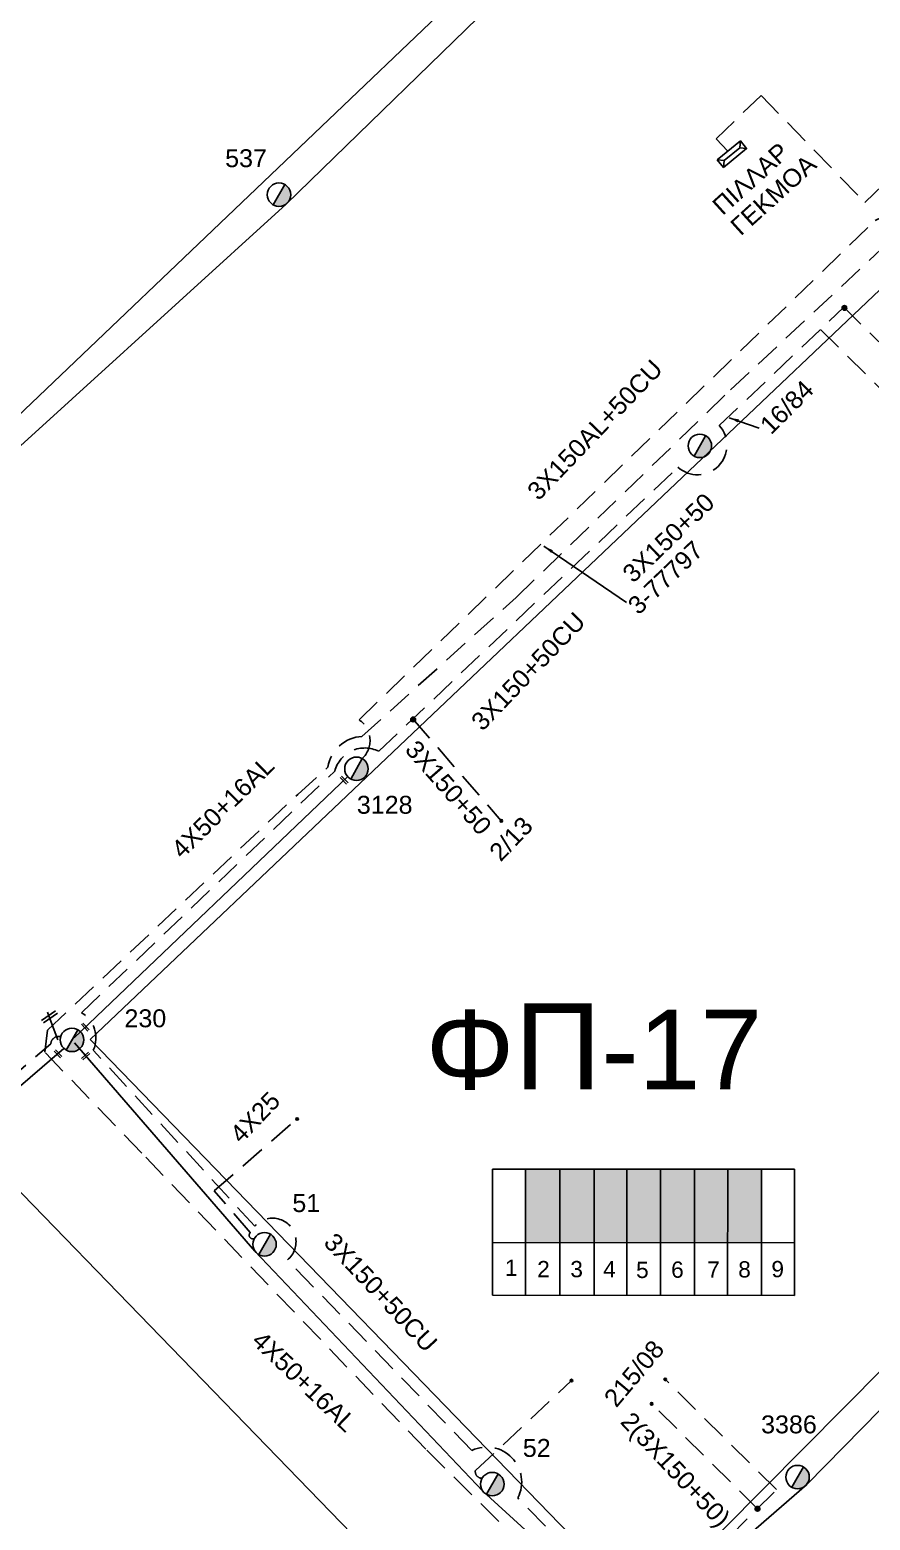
# Model space of a CAD drawing. Header units: millimetres. Extents: x 771 to 3391, y 686 to 1835.
# Drawn here: x 2115.8 to 2200.2, y 1157.5 to 1307.3 of the extents above; entities that cross this region are included whole.
import ezdxf

# ---------------------------------------------------------------- set-up
doc = ezdxf.new("R2010")
doc.units = ezdxf.units.MM
doc.linetypes.add('DASHED', pattern=[19.05, 12.7, -6.35])
for name, color, linetype in [('Pillar', 7, 'Continuous'), ('Pillar OTE', 7, 'Continuous'), ('Άγνωστα', 7, 'Continuous'), ('Γυμνά εναέρια ΧΤ και ΦΟΠ (3Φ)   4x50+16AL', 7, 'Continuous'), ('Επιγραφές - Σχήματα', 7, 'Continuous'), ('Καλώδια ΧΤ   3x150+50CU', 7, 'DASHED'), ('Καλώδια ΧΤ   3x150+70AL', 7, 'DASHED'), ('Καλώδια ΧΤ   3x150AL+50CU', 7, 'DASHED'), ('Μηχανική τομή', 7, 'Continuous'), ('Στύλος ΦΜ', 7, 'Continuous'), ('Στύλος ΦΜ @ 1', 7, 'Continuous'), ('Συνδέσεις', 7, 'Continuous'), ('Συνεστραμμένα ΧΤ   3x70+54.6+25 AL', 7, 'SYN_LINE'), ('Υποσταθμός πόλεως', 7, 'Continuous'), ('Υπόβαθρο ΔΕΗ', 7, 'Continuous')]:
    doc.layers.add(name, color=color, linetype=linetype)
doc.styles.get("Standard").update_dxf_attribs({"font": 'arial.ttf'})
doc.linetypes.add('SYN_LINE', pattern='A,0.5,-0.0001,["/\\/\\/\\/",Standard,S=0.1,R=0,X=0,Y=-0.05],-0.25', length=0.7501)
doc.dimstyles.new('ISO-25', dxfattribs={"dimtxt": 2.5, "dimasz": 2.5, "dimexe": 1.25, "dimexo": 0.625, "dimtad": 1, "dimtxsty": 'Standard', "dimcen": 2.5, "dimadec": 0, "dimazin": 0, "dimtfac": 1, "dimtmove": 0, "dimatfit": 3, "dimfxl": 1, "dimarcsym": 0})

# ---------------------------------------------------------------- blocks, each defined once
blk = doc.blocks.new('ΥΠΑΡΧΩΝ ΤΣΙΜΕΝΤΕΝΙΟΣ ΣΤΥΛΟΣ')
at = {"layer": 'Στύλος ΦΜ'}
blk.add_hatch(color=7, dxfattribs=at).paths.add_polyline_path([(-1.29, -2.28, 0.574793), (2.62, 0, 0.268822), (1.3, 2.27)])
at = {"layer": 'Στύλος ΦΜ', "color": 7}
blk.add_line((-1.29, -2.28), (1.3, 2.27), dxfattribs=at)
blk.add_circle((0, 0), 2.62, dxfattribs=at)
at = {"layer": 'Στύλος ΦΜ', "flags": 4}
for tag, p in [('ΑΡΙΘΜΟΣ', (-4.68, 8.05)), ('ΤΥΠΟΣ', (-4.91, 3.03))]:
    blk.add_attdef(tag, p, '', height=4, dxfattribs=at)
blk = doc.blocks.new('_ΣΥΝΔΕΣΗ')
at = {"layer": 'Συνδέσεις', "linetype": 'SYN_LINE', "ltscale": 40}
blk.add_hatch(color=256, dxfattribs=at).paths.add_polyline_path([(0.5, -0.01, 1), (-0.5, -0.01, 1)])
at = {"layer": 'Συνδέσεις'}
blk.add_circle((0, -0.01), 0.5, dxfattribs=at)
blk = doc.blocks.new('ΜΗΧΑΝΙΚΗ ΤΟΜΗ')
at = {"layer": 'Μηχανική τομή', "ltscale": 40}
for p, q in [((-1.89, 0.78), (1.89, 0.78)), ((1.89, 0), (-1.89, 0))]:
    blk.add_line(p, q, dxfattribs=at)
blk = doc.blocks.new('Pillar')
at = {"layer": 'Υποσταθμός πόλεως', "linetype": 'Continuous', "ltscale": 40}
blk.add_lwpolyline([(-8.57, 2.82), (8.57, 2.82), (8.57, -2.82), (-8.57, -2.82)], close=True, dxfattribs=at)
for points in [[(-5.75, 0), (-8.57, 2.82)], [(-8.57, -2.82), (-5.75, 0)], [(-5.75, 0), (5.75, 0)], [(5.75, 0), (8.57, 2.82)], [(8.57, -2.82), (5.75, 0)]]:
    blk.add_lwpolyline(points, dxfattribs=at)
at = {"layer": 'Pillar', "ltscale": 40}
blk.add_attdef('PILLAR', (-5.74, 3.71), '', height=2.52, dxfattribs=at)
blk = doc.blocks.new('τομή_')
at = {"layer": 'Επιγραφές - Σχήματα'}
for p, q in [((-1.29, -0.22), (0.13, 0.75)), ((-1.08, -0.46), (0.34, 0.51)), ((-0.66, 0.62), (-0.29, -0.37))]:
    blk.add_line(p, q, dxfattribs=at)

msp = doc.modelspace()

# ---------------------------------------------------------------- hatches: boundary and pattern name
at = {"layer": 'Καλώδια ΧΤ   3x150+50CU', "linetype": 'DASHED', "ltscale": 0.2}
h = msp.add_hatch(color=62, dxfattribs=at)
h.dxf.hatch_style = 1
h.paths.add_polyline_path([(2169.0289, 1192.77847), (2165.58903, 1192.77869), (2165.58857, 1185.4181), (2169.02844, 1185.41476)])
h = msp.add_hatch(color=151, dxfattribs=at)
h.dxf.hatch_style = 1
h.paths.add_polyline_path([(2169.02844, 1185.41476), (2172.46801, 1185.41142), (2172.46847, 1192.77826), (2169.0289, 1192.77847)])
h = msp.add_hatch(color=30, dxfattribs=at)
h.dxf.hatch_style = 1
h.paths.add_polyline_path([(2175.76603, 1192.77805), (2172.46847, 1192.77826), (2172.46801, 1185.41142), (2175.76557, 1185.40821)])
h = msp.add_hatch(color=2, dxfattribs=at)
h.dxf.hatch_style = 1
h.paths.add_polyline_path([(2179.15203, 1192.77784), (2175.76603, 1192.77805), (2175.76557, 1185.40821), (2179.15156, 1185.40492)])
h = msp.add_hatch(color=1, dxfattribs=at)
h.dxf.hatch_style = 1
h.paths.add_polyline_path([(2182.54867, 1192.77763), (2179.15203, 1192.77784), (2179.15156, 1185.40492), (2182.54821, 1185.40163)])
h = msp.add_hatch(color=133, dxfattribs=at)
h.dxf.hatch_style = 1
h.paths.add_polyline_path([(2185.88572, 1192.77742), (2182.54867, 1192.77763), (2182.54821, 1185.40163), (2185.88525, 1185.39839)])
h = msp.add_hatch(color=85, dxfattribs=at)
h.dxf.hatch_style = 1
h.paths.add_polyline_path([(2185.88525, 1185.39839), (2189.27363, 1185.39509), (2189.27409, 1192.7772), (2185.88572, 1192.77742)])

# ---------------------------------------------------------------- linework, layer by layer
at = {"layer": 'Pillar OTE', "ltscale": 40}
for points in [[(2162.26033, 1180.13861), (2162.26112, 1192.7789), (2192.59419, 1192.777), (2192.5934, 1180.10924), (2162.26033, 1180.13954)], [(2165.58824, 1180.13621), (2165.58903, 1192.77869)], [(2169.02811, 1180.13278), (2169.0289, 1192.77847)], [(2172.46768, 1180.12934), (2172.46847, 1192.77826)], [(2175.76524, 1180.12605), (2175.76603, 1192.77805)], [(2179.15123, 1180.12267), (2179.15203, 1192.77784)], [(2182.54788, 1180.11928), (2182.54867, 1192.77763)], [(2185.88492, 1180.11594), (2185.88572, 1192.77742)], [(2189.2733, 1180.11256), (2189.27409, 1192.7772)], [(2162.26066, 1185.42133), (2192.59373, 1185.39187)]]:
    msp.add_lwpolyline(points, dxfattribs=at)
at = {"layer": 'Άγνωστα', "color": 2, "linetype": 'DASHED', "ltscale": 0.2}
for points in [[(2138.32289, 1185.80665, -0.808021366), (2137.92855, 1186.4185), (2134.30396, 1190.60406), (2142.64941, 1197.85009)], [(2161.2187, 1161.73344, -0.465744232), (2160.53857, 1162.49895), (2170.2066, 1171.55746)]]:
    msp.add_lwpolyline(points, format="xyb", dxfattribs=at)
at = {"layer": 'Γυμνά εναέρια ΧΤ και ΦΟΠ (3Φ)   4x50+16AL', "color": 30, "linetype": 'Continuous', "ltscale": 0.2}
msp.add_lwpolyline([(2186.19674, 1154.48385), (2193.82957, 1161.12042), (2212.33112, 1179.91729), (2238.86191, 1206.61296), (2261.48783, 1229.82608), (2277.61745, 1246.09651), (2300.95784, 1265.85131)], dxfattribs=at)
at = {"layer": 'Γυμνά εναέρια ΧΤ και ΦΟΠ (3Φ)   4x50+16AL', "color": 2, "linetype": 'Continuous', "ltscale": 0.2}
msp.add_lwpolyline([(2176.6777, 1146.36226), (2161.29202, 1160.43929), (2138.39477, 1184.55552), (2120.27098, 1205.48429)], dxfattribs=at)
at = {"layer": 'Καλώδια ΧΤ   3x150+50CU', "color": 1, "linetype": 'DASHED', "ltscale": 0.2}
for points in [[(2185.91602, 1295.07202), (2184.71615, 1296.31147), (2189.24191, 1300.6927), (2199.67149, 1289.91905), (2208.43122, 1298.39902, -0.373895549), (2214.14582, 1296.5079)], [(2149.17941, 1234.0404, 0.474770852), (2148.86268, 1237.9341), (2200.69463, 1288.11073, -0.366501801), (2205.00464, 1287.14306), (2212.68489, 1294.43927, -0.535883521), (2213.91808, 1295.49399)]]:
    msp.add_lwpolyline(points, format="xyb", dxfattribs=at)
at = {"layer": 'Καλώδια ΧΤ   3x150+50CU', "color": 85, "linetype": 'DASHED', "ltscale": 0.2}
msp.add_lwpolyline([(2180.72553, 1146.97874, -1.465456707), (2175.5231, 1148.70033), (2164.80515, 1159.76459, 0.715770807), (2160.18941, 1164.52948), (2141.65417, 1183.66362, 1.086241703), (2138.36625, 1187.05778), (2122.15419, 1204.75332, 0.381787666), (2120.97422, 1208.5084), (2146.40374, 1232.79162, -0.47341334), (2150.83994, 1234.78272), (2180.88576, 1263.32612, 0.950535332), (2185.04358, 1267.50772), (2197.55466, 1279.39319)], format="xyb", dxfattribs=at)
for points in [[(2210.15039, 1267.04402), (2210.15039, 1267.04402), (2197.55466, 1279.39319)], [(2195.19669, 1277.15313), (2208.05639, 1264.54515)], [(2154.25375, 1238.02583), (2163.14386, 1227.79071)]]:
    msp.add_lwpolyline(points, dxfattribs=at)
at = {"layer": 'Καλώδια ΧΤ   3x150+50CU', "color": 30, "linetype": 'DASHED', "ltscale": 0.2}
msp.add_lwpolyline([(2186.6994, 1151.70631, 0.503923609), (2186.07159, 1155.83824), (2190.78714, 1160.59737), (2179.60363, 1171.67847)], format="xyb", dxfattribs=at)
msp.add_lwpolyline([(2188.88227, 1158.67489), (2178.15444, 1169.30449)], dxfattribs=at)
at = {"layer": 'Καλώδια ΧΤ   3x150+70AL', "color": 30, "linetype": 'DASHED', "ltscale": 0.2}
msp.add_lwpolyline([(2087.40643, 1113.07841), (2083.87052, 1109.60139), (2051.70444, 1142.4413), (2069.53074, 1159.46999, -0.481449807), (2072.03673, 1161.77484), (2081.53216, 1172.12193), (2099.02333, 1189.15085), (2117.89184, 1205.39034, -0.506200504), (2118.87628, 1206.08787)], format="xyb", dxfattribs=at)
at = {"layer": 'Καλώδια ΧΤ   3x150AL+50CU', "color": 133, "ltscale": 0.2}
msp.add_lwpolyline([(2181.06656, 1147.32627, -1.192233234), (2173.72581, 1146.67783), (2155.55265, 1164.66367), (2127.02309, 1194.39516), (2117.27295, 1204.53425), (2117.55037, 1206.75127), (2142.6928, 1230.44852), (2145.72945, 1233.18826, -0.357061548), (2149.1472, 1236.27183), (2164.6289, 1250.23976), (2186.17435, 1271.09713), (2202.6772, 1286.50391), (2216.14808, 1271.78118)], format="xyb", dxfattribs=at)
at = {"layer": 'Συνεστραμμένα ΧΤ   3x70+54.6+25 AL', "color": 2, "linetype": 'SYN_LINE', "ltscale": 20}
for points in [[(2164.41613, 1312.01929), (2141.51484, 1289.76936), (2098.4944, 1250.62055)], [(2120.22017, 1205.97472), (2147.71708, 1232.23213)]]:
    msp.add_lwpolyline(points, dxfattribs=at)
at = {"layer": 'Συνεστραμμένα ΧΤ   3x70+54.6+25 AL', "color": 5, "linetype": 'SYN_LINE', "ltscale": 20}
msp.add_lwpolyline([(2072.49259, 1160.4968), (2082.39345, 1171.28568), (2099.83403, 1188.26535), (2119.19762, 1204.93094)], dxfattribs=at)
at = {"layer": 'Υπόβαθρο ΔΕΗ'}
for points in [[(1997.13569, 1225.15057), (2082.26354, 1308.07847), (2131.83675, 1345.41351), (2163.25604, 1314.93186), (2123.25313, 1276.74015), (2031.47718, 1189.19104), (1997.13569, 1225.15057)], [(2121.84653, 1205.81228), (2235.57759, 1313.85629), (2287.79358, 1259.73499), (2233.80781, 1205.39099), (2177.40095, 1148.46281), (2121.84653, 1205.81228)], [(2117.93199, 1207.57454), (2118.59511, 1205.78522)], [(2172.39142, 1023.74929), (2225.9382, 1075.875), (2110.74176, 1194.67613), (2055.85621, 1142.25849), (2172.39142, 1023.74929)]]:
    msp.add_lwpolyline(points, dxfattribs=at)

# ---------------------------------------------------------------- block references
at = {"layer": 'Pillar', "xscale": 0.1750000000000114, "yscale": 0.1750000000000114, "zscale": 0.1750000000000114, "rotation": 39.33280863521122}
msp.add_blockref('Pillar', (2186.31964, 1294.77842), dxfattribs=at)
at = {"layer": 'Επιγραφές - Σχήματα'}
msp.add_blockref('τομή_', (2118.22617, 1207.94203), dxfattribs=at)
at = {"layer": 'Μηχανική τομή'}
for p, xscale, yscale, zscale, rotation in [((2147.28091, 1231.81562), 0.2500000000001928, 0.2500000000001928, 0.2500000000001928, 312.6268794242704), ((2121.29005, 1206.99637), 0.2500000000001928, 0.2500000000001928, 0.2500000000001928, 312.6268794242704), ((2118.5444, 1204.31214), 0.2500000000001928, 0.2500000000001928, 0.2500000000001928, 312.6268794242704), ((2121.4402, 1204.09918), 0.249999999999919, 0.249999999999919, 0.249999999999919, 42.4948710545416)]:
    msp.add_blockref('ΜΗΧΑΝΙΚΗ ΤΟΜΗ', p, dxfattribs=dict(at, xscale=xscale, yscale=yscale, zscale=zscale, rotation=rotation))
at = {"layer": 'Στύλος ΦΜ @ 1', "ltscale": 40}
ref = msp.add_blockref('ΥΠΑΡΧΩΝ ΤΣΙΜΕΝΤΕΝΙΟΣ ΣΤΥΛΟΣ', (2140.80762, 1290.71116), dxfattribs=dict(at, xscale=0.4499999999998181, yscale=0.4499999999998181, zscale=0.4499999999998181))
ref.add_attrib('ΤΥΠΟΣ', '537', (2135.4015, 1293.47673), dxfattribs={"layer": 'Στύλος ΦΜ', "height": 1.8, "flags": 4})
at = {"layer": 'Στύλος ΦΜ @ 1', "ltscale": 40, "xscale": 0.4499999999998181, "yscale": 0.4499999999998181, "zscale": 0.4499999999998181}
msp.add_blockref('ΥΠΑΡΧΩΝ ΤΣΙΜΕΝΤΕΝΙΟΣ ΣΤΥΛΟΣ', (2183.08958, 1265.47201), dxfattribs=at)
at = {"layer": 'Στύλος ΦΜ @ 1', "ltscale": 40}
ref = msp.add_blockref('ΥΠΑΡΧΩΝ ΤΣΙΜΕΝΤΕΝΙΟΣ ΣΤΥΛΟΣ', (2148.59385, 1233.01852), dxfattribs=dict(at, xscale=0.4499999999998181, yscale=0.4499999999998181, zscale=0.4499999999998181))
ref.add_attrib('ΤΥΠΟΣ', '3128', (2148.63197, 1228.50483), dxfattribs={"layer": 'Στύλος ΦΜ', "height": 1.8, "flags": 4})
ref = msp.add_blockref('ΥΠΑΡΧΩΝ ΤΣΙΜΕΝΤΕΝΙΟΣ ΣΤΥΛΟΣ', (2120.01325, 1205.78058), dxfattribs=dict(at, xscale=0.4499999999998181, yscale=0.4499999999998181, zscale=0.4499999999998181))
ref.add_attrib('ΤΥΠΟΣ', '230', (2125.2861, 1207.04955), dxfattribs={"layer": 'Στύλος ΦΜ', "height": 1.8, "flags": 4})
ref = msp.add_blockref('ΥΠΑΡΧΩΝ ΤΣΙΜΕΝΤΕΝΙΟΣ ΣΤΥΛΟΣ', (2139.35444, 1185.23828), dxfattribs=dict(at, xscale=0.4499999999998181, yscale=0.4499999999998181, zscale=0.4499999999998181))
ref.add_attrib('ΤΥΠΟΣ', '51', (2142.15261, 1188.47995), dxfattribs={"layer": 'Στύλος ΦΜ', "height": 1.8, "flags": 4})
ref = msp.add_blockref('ΥΠΑΡΧΩΝ ΤΣΙΜΕΝΤΕΝΙΟΣ ΣΤΥΛΟΣ', (2192.9035, 1161.84811), dxfattribs=dict(at, xscale=0.4499999999998181, yscale=0.4499999999998181, zscale=0.4499999999998181))
ref.add_attrib('ΤΥΠΟΣ', '3386', (2189.24579, 1166.24447), dxfattribs={"layer": 'Στύλος ΦΜ', "height": 1.8, "flags": 4})
ref = msp.add_blockref('ΥΠΑΡΧΩΝ ΤΣΙΜΕΝΤΕΝΙΟΣ ΣΤΥΛΟΣ', (2162.23719, 1161.14199), dxfattribs=dict(at, xscale=0.4499999999998181, yscale=0.4499999999998181, zscale=0.4499999999998181))
ref.add_attrib('ΤΥΠΟΣ', '52', (2165.3052, 1163.88075), dxfattribs={"layer": 'Στύλος ΦΜ', "height": 1.8, "flags": 4})
at = {"layer": 'Συνδέσεις'}
for p, xscale, yscale, zscale in [((2197.61339, 1279.33561), 0.4777242751394019, 0.4777242751394019, 0.4777242751394019), ((2154.28759, 1237.98688), 0.4777242751394019, 0.4777242751394019, 0.4777242751394019), ((2163.14386, 1227.79071), 0.25, 0.25, 0.25), ((2142.63178, 1197.83478), 0.25, 0.25, 0.25), ((2170.19965, 1171.55095), 0.25, 0.25, 0.25), ((2179.61112, 1171.66408), 0.25, 0.25, 0.25), ((2178.24775, 1169.21203), 0.25, 0.25, 0.25), ((2188.88227, 1158.67489), 0.4777242751394019, 0.4777242751394019, 0.4777242751394019)]:
    msp.add_blockref('_ΣΥΝΔΕΣΗ', p, dxfattribs=dict(at, xscale=xscale, yscale=yscale, zscale=zscale))

# ---------------------------------------------------------------- texts
at = {"ltscale": 30, "char_height": 1.63441, "width": 11.2572904, "attachment_point": 1}
for s, insert in [('1', (2163.50649, 1183.69993)), ('2', (2166.74495, 1183.56647)), ('3', (2170.07554, 1183.56647)), ('4', (2173.37905, 1183.56647)), ('5', (2176.68255, 1183.48529)), ('6', (2180.20268, 1183.51235)), ('7', (2183.83113, 1183.51235)), ('8', (2186.94509, 1183.53941)), ('9', (2190.27567, 1183.56647))]:
    msp.add_mtext(s, dxfattribs=dict(at, insert=insert))
at = {"layer": 'Άγνωστα', "color": 7, "char_height": 1.8, "attachment_point": 1}
for s, gutter_width, insert, rotation in [('ΠΙΛΛΑΡ', 1.64197, (2184.16787, 1289.88518), 42.1760102), ('ΓΕΚΜΟΑ', 1.64197, (2185.98693, 1287.83614), 42.1760102), ('16/84', 1.64197, (2188.96173, 1267.7822), 44.9582917), ('3X150+50', 12.5, (2175.14306, 1252.90463), 43.757743), ('3-77797', 12.5, (2175.68923, 1249.69747), 43.757743), ('3X150+50CU', 12.5, (2159.95275, 1237.96571), 46.2596131), ('3X150+50', 12.5, (2154.72555, 1236.06664), 311.1585237), ('2/13', 1.64197, (2161.774, 1224.85025), 46.2596131), ('4X25', 12.5, (2135.71544, 1196.51312), 46.2596131), ('3X150+50CU', 12.5, (2146.50981, 1186.55395), 313.1237209), ('215/08', 12.5, (2173.31561, 1169.8945), 50.0370011), ('2(3X150+50)', 12.5, (2176.31925, 1168.56082), 313.1237209)]:
    msp.add_mtext_dynamic_manual_height_columns(s, width=1.8, gutter_width=gutter_width, heights=[0.04535], dxfattribs=dict(at, insert=insert, rotation=rotation))
at = {"layer": 'Γυμνά εναέρια ΧΤ και ΦΟΠ (3Φ)   4x50+16AL', "color": 7, "char_height": 1.8, "attachment_point": 1}
for insert, rotation in [((2129.81718, 1225.17027), 44.5926584), ((2139.19807, 1176.67999), 316.2596131)]:
    msp.add_mtext_dynamic_manual_height_columns('4X50+16AL', width=1.8, gutter_width=12.5, heights=[0.04535], dxfattribs=dict(at, insert=insert, rotation=rotation))
at = {"layer": 'Καλώδια ΧΤ   3x150AL+50CU', "color": 7, "insert": (2165.5875, 1261.12274), "char_height": 1.8, "attachment_point": 1, "rotation": 46.2596131}
msp.add_mtext_dynamic_manual_height_columns('3X150AL+50CU', width=1.8, gutter_width=12.5, heights=[0.04535], dxfattribs=at)
at = {"layer": 'Υπόβαθρο ΔΕΗ', "insert": (2155.54252, 1209.47014), "char_height": 8, "attachment_point": 1}
msp.add_mtext_dynamic_manual_height_columns('Φ{\\H1.0833x;Π}-17', width=84.657329, gutter_width=12.5, heights=[0], dxfattribs=at)

# ---------------------------------------------------------------- leaders
at = {"layer": 'Επιγραφές - Σχήματα', "ltscale": 40}
for points in [[(2186.02742, 1268.30014), (2189.04007, 1267.25671)], [(2167.4154, 1255.40496), (2175.72765, 1249.7174)]]:
    msp.add_leader(points, dimstyle='ISO-25', override={"dimasz": 1, "dimtad": 0}, dxfattribs=at)

doc.saveas('drawing.dxf')
